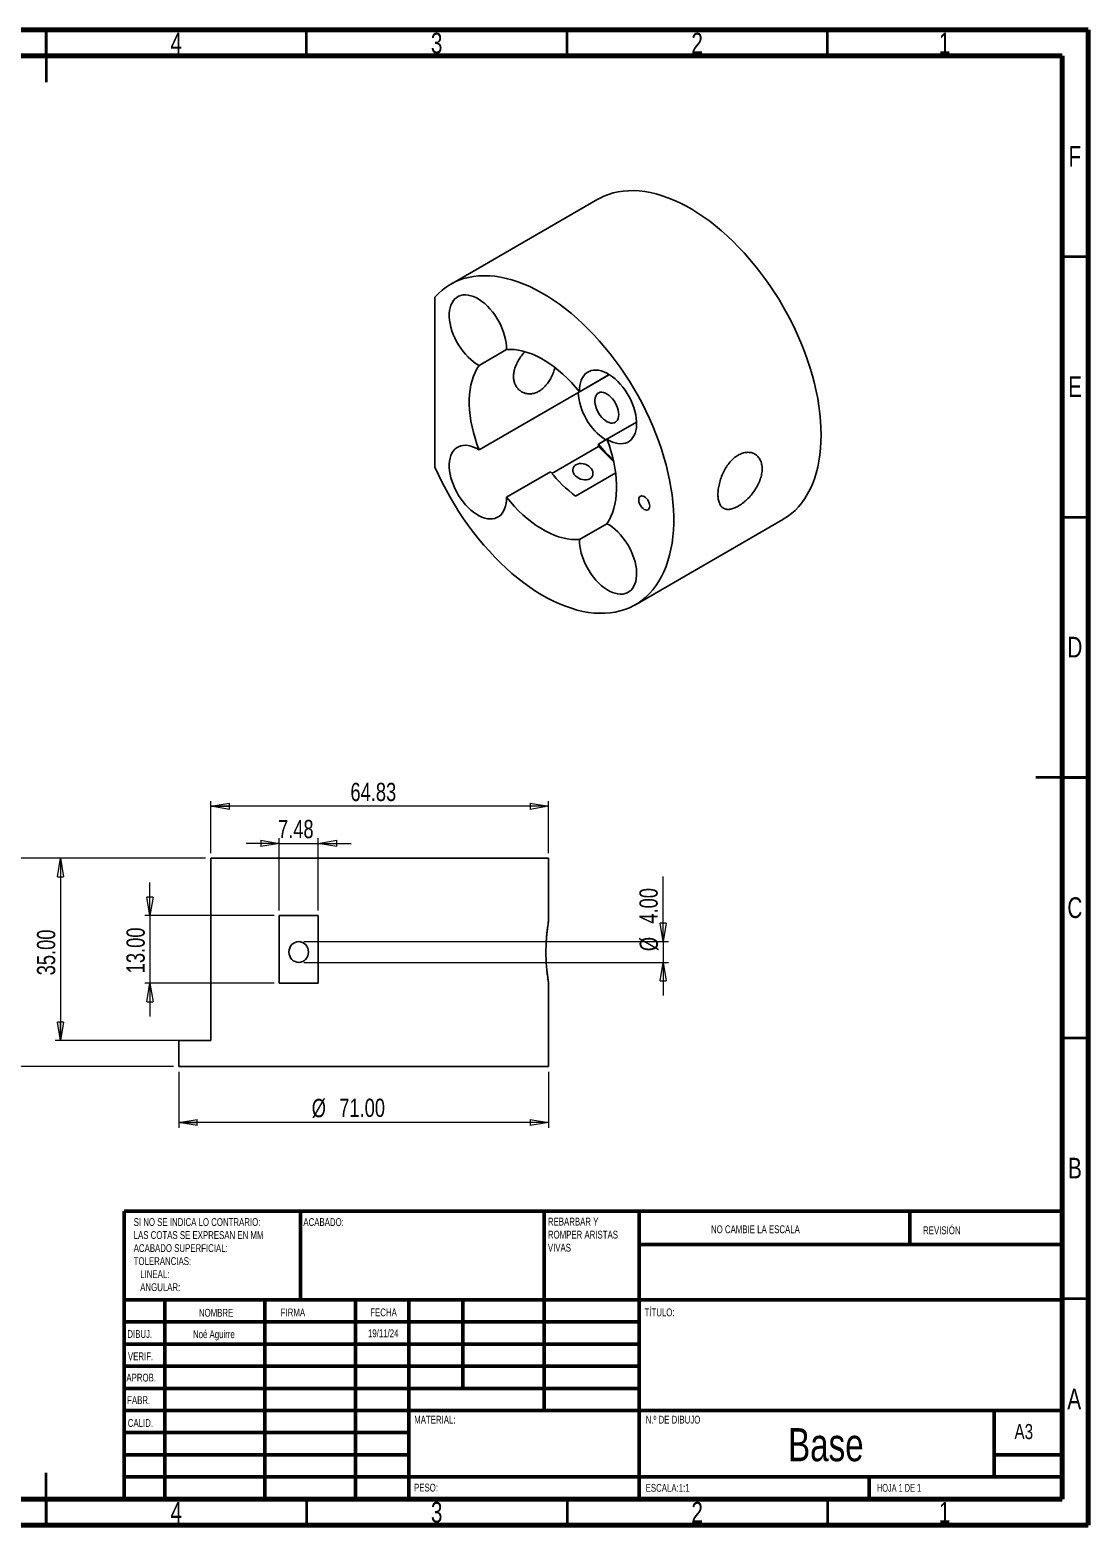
# Model space of a CAD drawing. Header units: millimetres. Extents: x 15 to 415, y 5 to 292.
# Drawn here: x 211.9 to 415, y 5 to 292 of the extents above; entities that cross this region are included whole.
import ezdxf

# ---------------------------------------------------------------- set-up
doc = ezdxf.new("R2010")
doc.units = ezdxf.units.MM
doc.styles.add('SLDTEXTSTYLE0', font='TXT', dxfattribs={"width": 0.75})
doc.styles.add('SLDTEXTSTYLE1', font='TXT', dxfattribs={"width": 0.681818})
doc.dimstyles.new('SLDDIMSTYLE2', dxfattribs={"dimtxt": 3.5, "dimasz": 3.556, "dimexe": 0, "dimexo": 0.0625, "dimgap": 0.875, "dimtad": 1, "dimrnd": 1e-09, "dimzin": 12, "dimdsep": 46, "dimtxsty": 'SLDTEXTSTYLE0', "dimblk1": 'CLOSED', "dimblk2": 'CLOSED', "dimsah": 1, "dimcen": 0.09, "dimadec": 0, "dimazin": 3, "dimtfac": 1, "dimtofl": 0, "dimtmove": 0, "dimatfit": 3, "dimldrblk": 'CLOSED', "dimfxl": 1, "dimfrac": 2, "dimtolj": 1, "dimtzin": 12, "dimarcsym": 0})
doc.dimstyles.new('SLDDIMSTYLE3', dxfattribs={"dimtxt": 3.5, "dimasz": 3.556, "dimexe": 0, "dimexo": 0.0625, "dimgap": 0.875, "dimtad": 1, "dimrnd": 1e-09, "dimzin": 4, "dimdsep": 46, "dimtxsty": 'SLDTEXTSTYLE0', "dimblk1": 'CLOSED', "dimblk2": 'CLOSED', "dimsah": 1, "dimcen": 0.09, "dimadec": 0, "dimazin": 1, "dimtfac": 1, "dimtofl": 0, "dimtmove": 0, "dimatfit": 3, "dimldrblk": 'CLOSED', "dimfxl": 1, "dimfrac": 2, "dimtolj": 1, "dimtzin": 12, "dimarcsym": 0})
doc.dimstyles.new('SLDDIMSTYLE4', dxfattribs={"dimtxt": 3.5, "dimasz": 3.556, "dimexe": 0, "dimexo": 0.0625, "dimgap": 0.875, "dimtad": 1, "dimrnd": 1e-09, "dimzin": 4, "dimdsep": 46, "dimtxsty": 'SLDTEXTSTYLE0', "dimblk1": 'CLOSED', "dimblk2": 'CLOSED', "dimsah": 1, "dimcen": 0.09, "dimadec": 0, "dimazin": 1, "dimtfac": 1, "dimtmove": 0, "dimatfit": 0, "dimldrblk": 'CLOSED', "dimfxl": 1, "dimfrac": 2, "dimtolj": 1, "dimtzin": 12, "dimarcsym": 0})
doc.dimstyles.new('SLDDIMSTYLE5', dxfattribs={"dimtxt": 3.5, "dimasz": 3.556, "dimexe": 0, "dimexo": 0.0625, "dimgap": 0.875, "dimtad": 1, "dimrnd": 1e-09, "dimzin": 12, "dimdsep": 46, "dimtxsty": 'SLDTEXTSTYLE0', "dimblk1": 'CLOSED', "dimblk2": 'CLOSED', "dimsah": 1, "dimcen": 0.09, "dimadec": 0, "dimazin": 3, "dimtfac": 1, "dimtmove": 0, "dimatfit": 0, "dimldrblk": 'CLOSED', "dimfxl": 1, "dimfrac": 2, "dimtolj": 1, "dimtzin": 12, "dimarcsym": 0})

# ---------------------------------------------------------------- blocks, each defined once
blk = doc.blocks.new('_Closed')
at = {"color": 0, "linetype": 'ByBlock', "lineweight": -2}
for p, q in [((-1, 0.166667), (0, 0)), ((-1, 0.166667), (-1, -0.166667)), ((0, 0), (-1, -0.166667)), ((0, 0), (-1, 0))]:
    blk.add_line(p, q, dxfattribs=at)
blk = doc.blocks.new('_D_7')
at = {"color": 7, "linetype": 'Continuous', "lineweight": 0}
for p, q in [((245.62, 133), (216.75, 133)), ((217.75, 133), (217.75, 98)), ((245.62, 98), (216.75, 98))]:
    blk.add_line(p, q, dxfattribs=at)
at = {"color": 7, "linetype": 'Continuous', "lineweight": 18, "xscale": 3.556, "yscale": 3.556}
for p, rotation in [((217.75, 133), 90), ((217.75, 98), 270)]:
    blk.add_blockref('_Closed', p, dxfattribs=dict(at, rotation=rotation))
at = {"color": 7, "linetype": 'Continuous', "lineweight": 18, "insert": (213.24, 110.53), "char_height": 3.5, "attachment_point": 1, "rotation": 90, "style": 'SLDTEXTSTYLE0'}
blk.add_mtext('35.00', dxfattribs=at)
blk = doc.blocks.new('_D_8')
at = {"color": 7, "linetype": 'Continuous', "lineweight": 0}
for p, q in [((246.62, 134), (246.62, 143.97)), ((311.45, 134), (311.45, 143.97)), ((311.45, 142.97), (246.62, 142.97))]:
    blk.add_line(p, q, dxfattribs=at)
at = {"color": 7, "linetype": 'Continuous', "lineweight": 18, "xscale": 3.556, "yscale": 3.556, "rotation": 180}
blk.add_blockref('_Closed', (246.62, 142.97), dxfattribs=at)
at = {"color": 7, "linetype": 'Continuous', "lineweight": 18, "xscale": 3.556, "yscale": 3.556}
blk.add_blockref('_Closed', (311.45, 142.97), dxfattribs=at)
at = {"color": 7, "linetype": 'Continuous', "lineweight": 18, "insert": (273.41, 147.48), "char_height": 3.5, "attachment_point": 1, "style": 'SLDTEXTSTYLE0'}
blk.add_mtext('64.83', dxfattribs=at)
blk = doc.blocks.new('_D_9')
at = {"color": 7, "linetype": 'Continuous', "lineweight": 0}
for p, q in [((245.62, 133), (199.45, 133)), ((200.45, 133), (200.45, 93)), ((239.45, 93), (199.45, 93))]:
    blk.add_line(p, q, dxfattribs=at)
at = {"color": 7, "linetype": 'Continuous', "lineweight": 18, "xscale": 3.556, "yscale": 3.556}
for p, rotation in [((200.45, 133), 90), ((200.45, 93), 270)]:
    blk.add_blockref('_Closed', p, dxfattribs=dict(at, rotation=rotation))
at = {"color": 7, "linetype": 'Continuous', "lineweight": 18, "insert": (195.93, 110.53), "char_height": 3.5, "attachment_point": 1, "rotation": 90, "style": 'SLDTEXTSTYLE0'}
blk.add_mtext('40.00', dxfattribs=at)
blk = doc.blocks.new('_D_10')
at = {"color": 7, "linetype": 'Continuous', "lineweight": 0}
for p, q in [((240.45, 92), (240.45, 81.28)), ((311.45, 92), (311.45, 81.28)), ((311.45, 82.28), (240.45, 82.28))]:
    blk.add_line(p, q, dxfattribs=at)
at = {"color": 7, "linetype": 'Continuous', "lineweight": 18, "xscale": 3.556, "yscale": 3.556, "rotation": 180}
blk.add_blockref('_Closed', (240.45, 82.28), dxfattribs=at)
at = {"color": 7, "linetype": 'Continuous', "lineweight": 18, "xscale": 3.556, "yscale": 3.556}
blk.add_blockref('_Closed', (311.45, 82.28), dxfattribs=at)
at = {"color": 7, "linetype": 'Continuous', "lineweight": 18, "char_height": 3.5, "attachment_point": 1, "style": 'SLDTEXTSTYLE0'}
for s, insert in [('%%c', (265.98, 86.8)), ('71.00', (271.26, 86.85))]:
    blk.add_mtext(s, dxfattribs=dict(at, insert=insert))
blk = doc.blocks.new('_D_11')
at = {"color": 7, "linetype": 'Continuous', "lineweight": 0}
for p, q in [((234.93, 122), (234.93, 128.35)), ((258.74, 122), (233.93, 122)), ((234.93, 122), (234.93, 109)), ((258.74, 109), (233.93, 109)), ((234.93, 109), (234.93, 102.65))]:
    blk.add_line(p, q, dxfattribs=at)
at = {"color": 7, "linetype": 'Continuous', "lineweight": 18, "xscale": 3.556, "yscale": 3.556}
for p, rotation in [((234.93, 122), 270), ((234.93, 109), 90)]:
    blk.add_blockref('_Closed', p, dxfattribs=dict(at, rotation=rotation))
at = {"color": 7, "linetype": 'Continuous', "lineweight": 18, "insert": (230.42, 110.92), "char_height": 3.5, "attachment_point": 1, "rotation": 90, "style": 'SLDTEXTSTYLE0'}
blk.add_mtext('13.00', dxfattribs=at)
blk = doc.blocks.new('_D_12')
at = {"color": 7, "linetype": 'Continuous', "lineweight": 0}
for p, q in [((259.74, 135.85), (253.39, 135.85)), ((259.74, 123), (259.74, 136.85)), ((259.74, 135.85), (267.23, 135.85)), ((267.23, 123), (267.23, 136.85)), ((267.23, 135.85), (273.58, 135.85))]:
    blk.add_line(p, q, dxfattribs=at)
at = {"color": 7, "linetype": 'Continuous', "lineweight": 18, "xscale": 3.556, "yscale": 3.556}
blk.add_blockref('_Closed', (259.74, 135.85), dxfattribs=at)
at = {"color": 7, "linetype": 'Continuous', "lineweight": 18, "xscale": 3.556, "yscale": 3.556, "rotation": 180}
blk.add_blockref('_Closed', (267.23, 135.85), dxfattribs=at)
at = {"color": 7, "linetype": 'Continuous', "lineweight": 18, "insert": (259.51, 140.36), "char_height": 3.5, "attachment_point": 1, "style": 'SLDTEXTSTYLE0'}
blk.add_mtext('7.48', dxfattribs=at)
blk = doc.blocks.new('_D_13')
at = {"color": 7, "linetype": 'Continuous', "lineweight": 0}
for p, q in [((333.45, 117), (333.45, 129.5)), ((264.49, 117), (334.45, 117)), ((333.45, 117), (333.45, 113)), ((264.49, 113), (334.45, 113)), ((333.45, 113), (333.45, 106.65))]:
    blk.add_line(p, q, dxfattribs=at)
at = {"color": 7, "linetype": 'Continuous', "lineweight": 18, "xscale": 3.556, "yscale": 3.556}
for p, rotation in [((333.45, 117), 270), ((333.45, 113), 90)]:
    blk.add_blockref('_Closed', p, dxfattribs=dict(at, rotation=rotation))
at = {"color": 7, "linetype": 'Continuous', "lineweight": 18, "char_height": 3.5, "attachment_point": 1, "rotation": 90, "style": 'SLDTEXTSTYLE0'}
for s, insert in [('4.00', (328.88, 120.45)), ('%%c', (328.93, 115.17))]:
    blk.add_mtext(s, dxfattribs=dict(at, insert=insert))

msp = doc.modelspace()

# ---------------------------------------------------------------- linework, layer by layer
at = {"color": 7, "linetype": 'Continuous', "lineweight": 70}
for p, q in [((15, 292), (415, 292)), ((415, 292), (415, 5)), ((20, 287), (410, 287)), ((410, 287), (410, 10)), ((410, 10), (20, 10)), ((415, 5), (15, 5))]:
    msp.add_line(p, q, dxfattribs=at)
at = {"color": 7, "linetype": 'Continuous', "lineweight": 35}
for p, q in [((215, 292), (215, 282)), ((215, 287), (215, 292)), ((265, 287), (265, 292)), ((315, 287), (315, 292)), ((365, 287), (365, 292)), ((410, 248.5), (415, 248.5)), ((410, 198.5), (415, 198.5)), ((415, 148.5), (405, 148.5)), ((410, 148.5), (415, 148.5)), ((410, 98.5), (415, 98.5)), ((410, 48.5), (415, 48.5)), ((215, 5), (215, 15)), ((215, 10), (215, 5)), ((265, 10), (265, 5)), ((315, 10), (315, 5)), ((365, 10), (365, 5))]:
    msp.add_line(p, q, dxfattribs=at)
at = {"color": 7, "linetype": 'Continuous', "lineweight": 25}
for p, q in [((320.899, 259.489), (292.615, 243.161)), ((289.624, 240.72), (289.624, 208.058)), ((298.089, 227.614), (303.341, 230.646)), ((298.089, 211.39), (322.838, 225.678)), ((317.388, 222.535), (323.09, 225.827)), ((322.637, 213.442), (328.339, 216.734)), ((321.016, 212.503), (322.639, 213.439)), ((312.081, 206.883), (321.018, 212.042)), ((321.018, 212.042), (323.959, 209.062)), ((303.339, 202.298), (311.824, 207.196)), ((316.6, 202.49), (324.326, 206.95)), ((317.388, 194.187), (322.638, 197.219)), ((328.112, 181.672), (356.396, 198)), ((246.615, 133.003), (246.615, 98.003)), ((246.615, 133.003), (311.445, 133.003)), ((311.445, 121.003), (311.445, 133.003)), ((259.743, 122.003), (267.228, 122.003)), ((259.743, 122.003), (259.743, 109.003)), ((267.228, 122.003), (267.228, 109.003)), ((267.228, 109.003), (259.743, 109.003)), ((311.445, 93.003), (311.445, 109.02)), ((240.445, 98.003), (240.445, 93.003)), ((240.445, 98.003), (246.615, 98.003)), ((240.445, 93.003), (311.445, 93.003))]:
    msp.add_line(p, q, dxfattribs=at)
at = {"color": 7, "linetype": 'Continuous', "lineweight": 50}
for p, q in [((230, 65.25), (410, 65.25)), ((230, 65.25), (230, 10)), ((263.8, 48.25), (263.8, 65.25)), ((310.6, 65.25), (310.6, 27)), ((328.8, 65.25), (328.8, 10)), ((380.8, 58.875), (380.8, 65.25)), ((410, 58.875), (328.8, 58.875)), ((410, 48.25), (230, 48.25)), ((237.8, 48.25), (237.8, 10)), ((256.991, 48.25), (256.991, 10)), ((274.399, 48.25), (274.399, 10)), ((284.6, 10), (284.6, 48.25)), ((295, 31.25), (295, 48.25)), ((328.8, 44), (230, 44)), ((328.8, 39.75), (230, 39.75)), ((328.8, 35.5), (230, 35.5)), ((328.8, 31.25), (230, 31.25)), ((284.6, 27), (230, 27)), ((284.6, 27), (410, 27)), ((397, 14.25), (397, 27)), ((284.6, 22.75), (230, 22.75)), ((284.6, 18.5), (230, 18.5)), ((410, 18.5), (397, 18.5)), ((230, 14.25), (410, 14.25)), ((373, 10), (373, 14.25))]:
    msp.add_line(p, q, dxfattribs=at)
at = {"color": 7, "linetype": 'Continuous', "lineweight": 25, "flags": 128}
for points in [[(363.75, 214.253), (363.723, 215.598), (363.644, 216.969), (363.513, 218.366), (363.329, 219.784), (363.093, 221.222), (362.805, 222.675), (362.467, 224.141), (362.079, 225.616), (361.642, 227.098), (361.156, 228.584), (360.623, 230.07), (360.043, 231.553), (359.419, 233.03), (358.751, 234.499), (358.04, 235.955), (357.289, 237.396), (356.499, 238.818), (355.671, 240.22), (354.807, 241.597), (353.91, 242.948), (352.98, 244.268), (352.02, 245.556), (351.032, 246.809), (350.018, 248.023), (348.98, 249.197), (347.92, 250.328), (346.841, 251.414), (345.745, 252.452), (344.633, 253.44), (343.509, 254.376), (342.375, 255.258), (341.233, 256.085), (340.086, 256.854), (338.935, 257.564), (337.784, 258.213), (336.635, 258.8), (335.49, 259.324), (334.352, 259.784), (333.222, 260.179), (332.104, 260.507), (331, 260.769), (329.912, 260.963), (328.842, 261.089), (327.793, 261.148), (326.767, 261.138), (325.765, 261.06), (324.791, 260.915), (323.846, 260.701), (322.932, 260.421), (322.051, 260.073), (321.205, 259.66), (320.899, 259.489)], [(289.624, 208.058), (290.293, 206.592), (291.005, 205.138), (291.757, 203.699), (292.549, 202.278), (293.378, 200.879), (294.242, 199.504), (295.14, 198.156), (296.071, 196.838), (297.031, 195.552), (298.019, 194.302), (299.033, 193.091), (300.071, 191.919), (301.131, 190.791), (302.21, 189.708), (303.306, 188.673), (304.417, 187.687), (305.54, 186.754), (306.673, 185.874), (307.815, 185.05), (308.961, 184.284), (310.111, 183.577), (311.261, 182.93), (312.409, 182.345), (313.553, 181.823), (314.69, 181.365), (315.818, 180.973), (316.935, 180.647), (318.037, 180.387), (319.124, 180.194), (320.192, 180.07), (321.24, 180.013), (322.265, 180.024), (323.265, 180.103), (324.238, 180.25), (325.181, 180.464), (326.094, 180.746), (326.974, 181.094), (327.818, 181.508), (328.626, 181.986), (329.396, 182.529), (330.126, 183.134), (330.814, 183.801), (331.459, 184.528), (332.06, 185.313), (332.616, 186.156), (333.124, 187.053), (333.585, 188.004), (333.998, 189.006), (334.36, 190.057), (334.673, 191.155), (334.934, 192.297), (335.143, 193.482), (335.301, 194.707), (335.406, 195.969), (335.459, 197.265), (335.459, 198.593), (335.406, 199.95), (335.301, 201.334), (335.143, 202.74), (334.934, 204.167), (334.673, 205.611), (334.36, 207.07), (333.998, 208.54), (333.585, 210.017), (333.124, 211.5), (332.616, 212.985), (332.06, 214.469), (331.459, 215.948), (330.814, 217.42), (330.126, 218.881), (329.396, 220.329), (328.626, 221.76), (327.818, 223.172), (326.974, 224.561), (326.094, 225.925), (325.181, 227.26), (324.238, 228.564), (323.265, 229.834), (322.265, 231.068), (321.24, 232.262), (320.192, 233.415), (319.124, 234.523), (318.037, 235.586), (316.935, 236.599), (315.818, 237.562), (314.69, 238.472), (313.553, 239.327), (312.409, 240.126), (311.261, 240.867), (310.111, 241.548), (308.961, 242.168), (307.815, 242.725), (306.673, 243.219), (305.54, 243.648), (304.417, 244.011), (303.306, 244.309), (302.21, 244.539), (301.131, 244.702), (300.071, 244.797), (299.033, 244.824), (298.019, 244.783), (297.031, 244.674), (296.071, 244.497), (295.14, 244.253), (294.242, 243.942), (293.378, 243.565), (292.549, 243.123), (291.757, 242.616), (291.005, 242.046), (290.293, 241.413), (289.624, 240.72)], [(303.339, 230.645), (303.335, 231.267), (303.278, 231.915), (303.17, 232.584), (303.011, 233.267), (302.802, 233.957), (302.547, 234.649), (302.246, 235.335), (301.904, 236.009), (301.523, 236.664), (301.107, 237.295), (300.66, 237.894), (300.186, 238.457), (299.69, 238.978), (299.177, 239.452), (298.651, 239.875), (298.117, 240.242), (297.581, 240.55), (297.048, 240.796), (296.522, 240.977), (296.01, 241.092), (295.515, 241.14), (295.042, 241.121), (294.597, 241.034), (294.182, 240.88), (293.803, 240.661), (293.463, 240.379), (293.165, 240.037), (292.912, 239.637), (292.706, 239.185), (292.55, 238.683), (292.444, 238.137), (292.39, 237.552), (292.389, 236.934), (292.44, 236.288), (292.543, 235.622), (292.697, 234.94), (292.9, 234.25), (293.151, 233.558), (293.446, 232.871), (293.784, 232.195), (294.162, 231.538), (294.574, 230.904), (295.018, 230.301), (295.489, 229.734), (295.983, 229.208), (296.495, 228.729), (297.02, 228.301), (297.553, 227.928), (298.089, 227.614)], [(317.388, 222.535), (316.625, 223.445), (315.838, 224.314), (315.031, 225.138), (314.206, 225.914), (313.367, 226.641), (312.517, 227.313), (311.659, 227.931), (310.796, 228.49), (309.931, 228.989), (309.068, 229.426), (308.21, 229.8), (307.359, 230.109), (306.52, 230.351), (305.696, 230.527), (304.889, 230.634), (304.102, 230.674), (303.339, 230.645)], [(298.089, 227.614), (297.683, 226.967), (297.324, 226.266), (297.014, 225.513), (296.753, 224.711), (296.544, 223.863), (296.386, 222.972), (296.281, 222.042), (296.228, 221.076), (296.228, 220.077), (296.281, 219.05), (296.386, 217.998), (296.544, 216.925), (296.753, 215.836), (297.014, 214.733), (297.324, 213.622), (297.683, 212.506), (298.089, 211.39)], [(322.637, 213.442), (323.173, 213.138), (323.706, 212.895), (324.231, 212.717), (324.743, 212.605), (325.237, 212.561), (325.708, 212.584), (326.152, 212.675), (326.565, 212.832), (326.942, 213.054), (327.28, 213.339), (327.576, 213.685), (327.827, 214.087), (328.03, 214.542), (328.184, 215.047), (328.286, 215.595), (328.337, 216.181), (328.336, 216.801), (328.282, 217.448), (328.177, 218.116), (328.02, 218.798), (327.815, 219.489), (327.561, 220.18), (327.263, 220.867), (326.923, 221.542), (326.544, 222.198), (326.13, 222.83), (325.684, 223.432), (325.212, 223.997), (324.717, 224.52), (324.204, 224.997), (323.679, 225.422), (323.145, 225.792), (322.609, 226.103), (322.076, 226.352), (321.55, 226.537), (321.036, 226.656), (320.54, 226.707), (320.066, 226.691), (319.619, 226.608), (319.203, 226.458), (318.822, 226.242), (318.48, 225.963), (318.18, 225.624), (317.924, 225.228), (317.716, 224.778), (317.557, 224.278), (317.448, 223.735), (317.392, 223.152), (317.388, 222.535)], [(324.91, 218.158), (324.883, 218.579), (324.803, 219.021), (324.671, 219.474), (324.492, 219.927), (324.268, 220.369), (324.005, 220.791), (323.71, 221.183), (323.389, 221.534), (323.049, 221.838), (322.7, 222.086), (322.348, 222.274), (322.003, 222.396), (321.672, 222.449), (321.363, 222.434), (321.083, 222.349), (320.839, 222.197), (320.637, 221.982), (320.48, 221.708), (320.374, 221.382), (320.321, 221.011), (320.321, 220.605), (320.374, 220.172), (320.48, 219.724), (320.637, 219.269), (320.839, 218.82), (321.083, 218.387), (321.363, 217.979), (321.672, 217.606), (322.003, 217.278), (322.348, 217.001), (322.7, 216.783), (323.049, 216.627), (323.389, 216.539), (323.71, 216.52), (324.005, 216.57), (324.268, 216.689), (324.492, 216.873), (324.671, 217.119), (324.803, 217.42), (324.883, 217.769), (324.91, 218.158)], [(322.637, 197.219), (323.044, 197.866), (323.403, 198.567), (323.713, 199.32), (323.973, 200.122), (324.183, 200.97), (324.34, 201.861), (324.446, 202.791), (324.499, 203.757), (324.499, 204.755), (324.446, 205.783), (324.34, 206.835), (324.183, 207.907), (323.973, 208.997), (323.713, 210.1), (323.403, 211.211), (323.044, 212.326), (322.637, 213.442)], [(356.396, 198), (356.499, 198.06), (357.289, 198.57), (358.04, 199.144), (358.751, 199.78), (359.419, 200.477), (360.043, 201.233), (360.623, 202.047), (361.156, 202.918), (361.642, 203.842), (362.079, 204.819), (362.467, 205.847), (362.805, 206.922), (363.093, 208.044), (363.329, 209.209), (363.513, 210.415), (363.644, 211.659), (363.723, 212.94), (363.75, 214.253)], [(298.089, 211.39), (297.553, 211.695), (297.02, 211.938), (296.495, 212.116), (295.983, 212.227), (295.489, 212.272), (295.018, 212.249), (294.574, 212.158), (294.162, 212.001), (293.784, 211.779), (293.446, 211.494), (293.151, 211.148), (292.9, 210.746), (292.697, 210.29), (292.543, 209.786), (292.44, 209.238), (292.389, 208.651), (292.39, 208.032), (292.444, 207.385), (292.55, 206.717), (292.706, 206.035), (292.912, 205.344), (293.165, 204.652), (293.463, 203.966), (293.803, 203.291), (294.182, 202.635), (294.597, 202.003), (295.042, 201.401), (295.515, 200.836), (296.01, 200.313), (296.522, 199.836), (297.048, 199.411), (297.581, 199.041), (298.117, 198.73), (298.651, 198.481), (299.177, 198.296), (299.69, 198.177), (300.186, 198.125), (300.66, 198.141), (301.107, 198.225), (301.523, 198.375), (301.904, 198.591), (302.246, 198.869), (302.547, 199.209), (302.802, 199.605), (303.011, 200.055), (303.17, 200.555), (303.278, 201.098), (303.335, 201.681), (303.339, 202.298)], [(316.704, 208.541), (317.006, 208.674), (317.346, 208.751), (317.713, 208.768), (318.092, 208.725), (318.468, 208.624), (318.827, 208.467), (319.156, 208.262), (319.441, 208.017), (319.672, 207.739), (319.84, 207.441), (319.938, 207.134), (319.963, 206.829), (319.913, 206.539), (319.791, 206.274), (319.601, 206.045), (319.35, 205.86), (319.049, 205.726), (318.708, 205.649), (318.342, 205.632), (317.963, 205.675), (317.586, 205.777), (317.227, 205.933), (316.898, 206.138), (316.613, 206.384), (316.382, 206.661), (316.214, 206.959), (316.116, 207.266), (316.092, 207.571), (316.141, 207.861), (316.264, 208.126), (316.454, 208.356), (316.704, 208.541)], [(303.339, 202.298), (304.102, 201.388), (304.889, 200.519), (305.696, 199.695), (306.52, 198.919), (307.359, 198.192), (308.21, 197.519), (309.068, 196.902), (309.931, 196.343), (310.796, 195.844), (311.659, 195.406), (312.517, 195.033), (313.367, 194.724), (314.206, 194.482), (315.031, 194.306), (315.838, 194.198), (316.625, 194.159), (317.388, 194.187)], [(330.869, 200.579), (330.843, 200.866), (330.764, 201.171), (330.638, 201.476), (330.47, 201.767), (330.269, 202.029), (330.045, 202.249), (329.809, 202.416), (329.573, 202.521), (329.348, 202.56), (329.147, 202.53), (328.979, 202.433), (328.853, 202.274), (328.775, 202.06), (328.748, 201.803), (328.775, 201.515), (328.853, 201.211), (328.979, 200.906), (329.147, 200.615), (329.348, 200.353), (329.573, 200.133), (329.809, 199.966), (330.045, 199.86), (330.269, 199.822), (330.47, 199.851), (330.638, 199.948), (330.764, 200.108), (330.843, 200.321), (330.869, 200.579)], [(317.388, 194.187), (317.392, 193.566), (317.448, 192.918), (317.557, 192.249), (317.716, 191.566), (317.924, 190.876), (318.18, 190.184), (318.48, 189.498), (318.822, 188.824), (319.203, 188.169), (319.619, 187.538), (320.066, 186.939), (320.54, 186.375), (321.036, 185.854), (321.55, 185.38), (322.076, 184.958), (322.609, 184.591), (323.145, 184.283), (323.679, 184.037), (324.204, 183.856), (324.717, 183.741), (325.212, 183.692), (325.684, 183.712), (326.13, 183.799), (326.544, 183.953), (326.923, 184.172), (327.263, 184.454), (327.561, 184.796), (327.815, 185.195), (328.02, 185.648), (328.177, 186.15), (328.282, 186.696), (328.336, 187.281), (328.337, 187.899), (328.286, 188.545), (328.184, 189.211), (328.03, 189.893), (327.827, 190.583), (327.576, 191.275), (327.28, 191.962), (326.942, 192.638), (326.565, 193.295), (326.152, 193.929), (325.708, 194.532), (325.237, 195.099), (324.743, 195.625), (324.231, 196.104), (323.706, 196.532), (323.173, 196.905), (322.637, 197.219)], [(265.356, 115.003), (265.321, 115.393), (265.214, 115.769), (265.041, 116.114), (264.808, 116.418), (264.525, 116.666), (264.201, 116.851), (263.85, 116.965), (263.485, 117.003), (263.12, 116.965), (262.769, 116.851), (262.446, 116.666), (262.162, 116.418), (261.93, 116.114), (261.757, 115.769), (261.65, 115.393), (261.614, 115.003), (261.65, 114.613), (261.757, 114.238), (261.93, 113.892), (262.162, 113.589), (262.446, 113.34), (262.769, 113.156), (263.12, 113.042), (263.485, 113.003), (263.85, 113.042), (264.201, 113.156), (264.525, 113.34), (264.808, 113.589), (265.041, 113.892), (265.214, 114.238), (265.321, 114.613), (265.356, 115.003)]]:
    msp.add_lwpolyline(points, dxfattribs=at)
at = {"color": 7, "linetype": 'Continuous', "lineweight": 25}
for centre, radius, start, end in [((329.089, 223.224), 11.982, 184.01026, 235.97898), ((344.417, 231.336), 30.038, 218.82778, 226.86699), ((313.661, 212.241), 7.36, 358.44945, 2.03604), ((333.891, 224.813), 28.237, 218.60135, 232.23965)]:
    msp.add_arc(centre, radius, start, end, dxfattribs=at)
for points, knots in [([(306.901, 230.222), (306.724, 230.023), (306.325, 229.574), (305.784, 228.803), (305.298, 227.936), (304.953, 227.074), (304.745, 226.245), (304.719, 225.734), (304.706, 225.479)], [0, 0, 0, 0, 0.1394106, 0.31520826, 0.49614085, 0.67703672, 0.83852564, 1, 1, 1, 1]), ([(304.706, 225.479), (304.721, 225.215), (304.751, 224.686), (304.979, 223.975), (305.333, 223.354), (305.81, 222.838), (306.393, 222.449), (307.063, 222.2), (307.794, 222.116), (308.55, 222.202), (309.296, 222.465), (309.999, 222.881), (310.644, 223.441), (311.226, 224.116), (311.739, 224.898), (312.182, 225.773), (312.498, 226.546), (312.635, 227.027), (312.679, 227.181)], [0, 0, 0, 0, 0.0638573, 0.1277221, 0.1914983, 0.2552855, 0.3207273, 0.3861676, 0.4530842, 0.5199852, 0.5850062, 0.6500228, 0.7126856, 0.7753595, 0.8388937, 0.9024365, 0.9686417, 1, 1, 1, 1]), ([(343.951, 202.824), (343.951, 203.148), (343.974, 203.485), (344.041, 204.01), (344.069, 204.188), (344.137, 204.551), (344.177, 204.735), (344.312, 205.287), (344.423, 205.655), (344.687, 206.39), (344.842, 206.758), (345.186, 207.462), (345.376, 207.801), (345.795, 208.452), (346.021, 208.758), (346.379, 209.176), (346.501, 209.31), (346.754, 209.564), (346.885, 209.686), (347.282, 210.026), (347.553, 210.219), (348.107, 210.539), (348.394, 210.667), (348.956, 210.846), (349.234, 210.898), (349.645, 210.922), (349.782, 210.921), (350.047, 210.899), (350.176, 210.88), (350.553, 210.794), (350.791, 210.701), (351.234, 210.446), (351.432, 210.287), (351.695, 210.003), (351.777, 209.902), (351.928, 209.683), (351.998, 209.565), (352.183, 209.199), (352.276, 208.932), (352.403, 208.356), (352.436, 208.044), (352.436, 207.404), (352.405, 207.073), (352.278, 206.387), (352.183, 206.039), (352, 205.519), (351.932, 205.346), (351.781, 204.999), (351.699, 204.824), (351.434, 204.308), (351.235, 203.974), (350.798, 203.324), (350.556, 203.005), (350.053, 202.409), (349.789, 202.13), (349.378, 201.736), (349.238, 201.609), (348.959, 201.37), (348.819, 201.257), (348.398, 200.936), (348.116, 200.746), (347.555, 200.422), (347.284, 200.292), (346.89, 200.142), (346.761, 200.099), (346.507, 200.031), (346.382, 200.005), (346.023, 199.952), (345.799, 199.95), (345.486, 199.998), (345.384, 200.023), (345.192, 200.089), (345.101, 200.13), (344.844, 200.278), (344.691, 200.41), (344.424, 200.741), (344.313, 200.937), (344.179, 201.272), (344.139, 201.391), (344.071, 201.644), (344.042, 201.778), (343.974, 202.198), (343.951, 202.499), (343.951, 202.824)], [0, 0, 0, 0, 0.03125, 0.03125, 0.046875, 0.046875, 0.0625, 0.0625, 0.09375, 0.09375, 0.125, 0.125, 0.15625, 0.15625, 0.1875, 0.1875, 0.203125, 0.203125, 0.21875, 0.21875, 0.25, 0.25, 0.28125, 0.28125, 0.3125, 0.3125, 0.328125, 0.328125, 0.34375, 0.34375, 0.375, 0.375, 0.40625, 0.40625, 0.421875, 0.421875, 0.4375, 0.4375, 0.46875, 0.46875, 0.5, 0.5, 0.53125, 0.53125, 0.5625, 0.5625, 0.578125, 0.578125, 0.59375, 0.59375, 0.625, 0.625, 0.65625, 0.65625, 0.6875, 0.6875, 0.703125, 0.703125, 0.71875, 0.71875, 0.75, 0.75, 0.78125, 0.78125, 0.796875, 0.796875, 0.8125, 0.8125, 0.84375, 0.84375, 0.859375, 0.859375, 0.875, 0.875, 0.90625, 0.90625, 0.9375, 0.9375, 0.953125, 0.953125, 0.96875, 0.96875, 1, 1, 1, 1]), ([(311.443, 109.02), (311.443, 109.015), (311.447, 108.992), (311.426, 109.12), (311.379, 109.406), (311.31, 109.856), (311.228, 110.45), (311.141, 111.171), (311.059, 112.009), (310.992, 112.929), (310.947, 113.916), (310.93, 114.92), (310.942, 115.931), (310.982, 116.902), (311.045, 117.827), (311.123, 118.668), (311.21, 119.418), (311.294, 120.041), (311.368, 120.529), (311.415, 120.823), (311.441, 120.978), (311.444, 120.995), (311.445, 121.003)], [0, 0, 0, 0, 0.0145919, 0.0685721, 0.1207077, 0.1743297, 0.2269444, 0.2810529, 0.3342084, 0.3889168, 0.4418293, 0.4963156, 0.5485631, 0.6023309, 0.6545355, 0.7082186, 0.7610603, 0.8154131, 0.8685872, 0.9233299, 0.9613786, 1, 1, 1, 1])]:
    msp.add_open_spline(points, degree=3, knots=knots, dxfattribs=at)

# ---------------------------------------------------------------- texts
at = {"color": 7, "linetype": 'Continuous', "lineweight": 0}
for s, insert, char_height, attachment_point, style in [('4', (239.96, 291.449), 3.969, 2, 'SLDTEXTSTYLE0'), ('3', (289.96, 291.449), 3.969, 2, 'SLDTEXTSTYLE0'), ('2', (339.96, 291.449), 3.969, 2, 'SLDTEXTSTYLE0'), ('1', (387.46, 291.449), 3.969, 2, 'SLDTEXTSTYLE0'), ('F', (412.458, 269.699), 3.969, 2, 'SLDTEXTSTYLE0'), ('E', (412.508, 225.503), 3.969, 2, 'SLDTEXTSTYLE0'), ('D', (412.453, 175.503), 3.969, 2, 'SLDTEXTSTYLE0'), ('C', (412.459, 125.503), 3.969, 2, 'SLDTEXTSTYLE0'), ('B', (412.471, 75.503), 3.969, 2, 'SLDTEXTSTYLE0'), ('SI NO SE INDICA LO CONTRARIO:^JLAS COTAS SE EXPRESAN EN MM^JACABADO SUPERFICIAL:^JTOLERANCIAS:^J   LINEAL:^J   ANGULAR:', (231.803, 63.921), 1.5, 1, 'SLDTEXTSTYLE0'), ('ACABADO:', (264.371, 63.919), 1.5, 1, 'SLDTEXTSTYLE0'), ('REBARBAR Y ^JROMPER ARISTAS ^JVIVAS', (311.309, 64.003), 1.5, 1, 'SLDTEXTSTYLE0'), ('NO CAMBIE LA ESCALA', (342.615, 62.533), 1.5, 1, 'SLDTEXTSTYLE0'), ('REVISIÓN', (383.328, 62.335), 1.5, 1, 'SLDTEXTSTYLE0'), ('NOMBRE', (244.322, 46.501), 1.5, 1, 'SLDTEXTSTYLE0'), ('FIRMA', (260.034, 46.562), 1.5, 1, 'SLDTEXTSTYLE0'), ('FECHA', (277.215, 46.576), 1.5, 1, 'SLDTEXTSTYLE0'), ('TÍTULO:', (329.857, 46.576), 1.5, 1, 'SLDTEXTSTYLE0'), ('DIBUJ.', (230.59, 42.43), 1.5, 1, 'SLDTEXTSTYLE0'), ('Noé Aguirre', (247.198, 42.383), 1.4986, 2, 'SLDTEXTSTYLE0'), ('19/11/24', (279.703, 42.559), 1.4986, 2, 'SLDTEXTSTYLE0'), ('VERIF.', (230.699, 38.154), 1.5, 1, 'SLDTEXTSTYLE0'), ('APROB.', (230.402, 34.064), 1.5, 1, 'SLDTEXTSTYLE0'), ('FABR.', (230.543, 29.734), 1.5, 1, 'SLDTEXTSTYLE0'), ('A', (412.34, 31.199), 3.969, 2, 'SLDTEXTSTYLE0'), ('MATERIAL:', (285.646, 25.986), 1.5, 1, 'SLDTEXTSTYLE0'), ('N.º DE DIBUJO', (330.074, 25.986), 1.5, 1, 'SLDTEXTSTYLE0'), ('CALID.', (230.669, 25.35), 1.5, 1, 'SLDTEXTSTYLE0'), ('Base', (364.663, 23.607), 6.35, 2, 'SLDTEXTSTYLE0'), ('A3', (400.871, 24.406), 2.9104, 1, 'SLDTEXTSTYLE0'), ('PESO:', (285.618, 12.949), 1.4986, 1, 'SLDTEXTSTYLE0'), ('ESCALA:1:1', (330.074, 12.9), 1.5, 1, 'SLDTEXTSTYLE0'), ('HOJA 1 DE 1', (374.478, 12.9), 1.5, 1, 'SLDTEXTSTYLE1'), ('4', (239.96, 9.449), 3.969, 2, 'SLDTEXTSTYLE0'), ('3', (289.96, 9.449), 3.969, 2, 'SLDTEXTSTYLE0'), ('2', (339.96, 9.449), 3.969, 2, 'SLDTEXTSTYLE0'), ('1', (387.46, 9.449), 3.969, 2, 'SLDTEXTSTYLE0')]:
    msp.add_mtext(s, dxfattribs=dict(at, insert=insert, char_height=char_height, attachment_point=attachment_point, style=style))

# ---------------------------------------------------------------- dimensions: what is measured, and where the dimension line sits
at = {"color": 7, "linetype": 'Continuous', "lineweight": 18}
for base, p1, p2, dimstyle, picture, middle in [((246.615, 142.965), (311.445, 133.003), (246.615, 133.003), 'SLDDIMSTYLE2', '_D_8', (279.231, 142.965)), ((267.2275, 135.8486), (259.7433, 122.0033), (267.2275, 122.0033), 'SLDDIMSTYLE5', '_D_12', (264.034, 135.8486))]:
    dim = msp.add_linear_dim(base=base, p1=p1, p2=p2, dimstyle=dimstyle, dxfattribs=at)
    dim.commit()
    dim.dimension.update_dxf_attribs({"geometry": picture, "text_midpoint": middle, "dimtype": 160})
for base, p1, p2, dimstyle, picture, middle in [((200.445, 93.003), (246.615, 133.003), (240.445, 93.003), 'SLDDIMSTYLE3', '_D_9', (200.445, 116.351)), ((217.752, 98.003), (246.615, 133.003), (246.615, 98.003), 'SLDDIMSTYLE3', '_D_7', (217.752, 116.351)), ((234.927, 109.003), (259.743, 122.003), (259.743, 109.003), 'SLDDIMSTYLE4', '_D_11', (234.927, 116.74))]:
    dim = msp.add_linear_dim(base=base, p1=p1, p2=p2, angle=90, dimstyle=dimstyle, dxfattribs=at)
    dim.commit()
    dim.dimension.update_dxf_attribs({"geometry": picture, "text_midpoint": middle, "dimtype": 160})
dim = msp.add_linear_dim(base=(333.445, 113.003), p1=(263.485, 117.003), p2=(263.485, 113.003), angle=90, text='%%c<>', dimstyle='SLDDIMSTYLE4', dxfattribs=at)
dim.commit()
dim.dimension.update_dxf_attribs({"geometry": '_D_13', "text_midpoint": (333.445, 122.335), "dimtype": 160})
dim = msp.add_linear_dim(base=(240.445, 82.285), p1=(311.445, 93.003), p2=(240.445, 93.003), text='%%c<>', dimstyle='SLDDIMSTYLE3', dxfattribs=at)
dim.commit()
dim.dimension.update_dxf_attribs({"geometry": '_D_10', "text_midpoint": (274.44, 82.285), "dimtype": 160})

doc.saveas('drawing.dxf')
